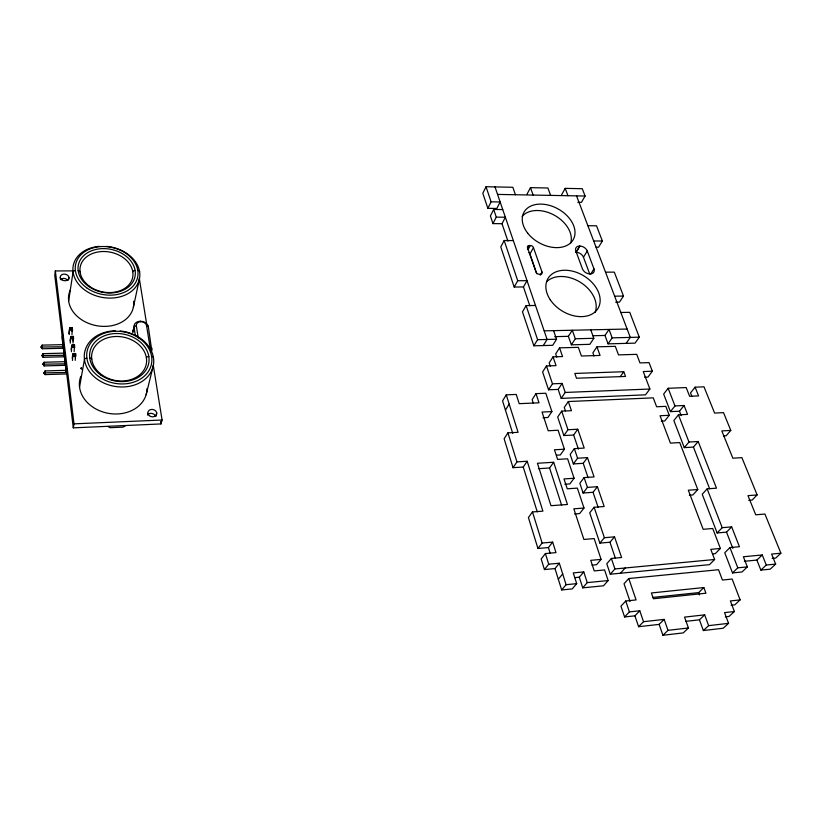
<?xml version="1.0" encoding="UTF-8"?>
<svg xmlns="http://www.w3.org/2000/svg" width="822" height="822" viewBox="0 0 822 822"><rect width="100%" height="100%" fill="white"/><g stroke="black" fill="none" stroke-linecap="round" stroke-linejoin="round"><path stroke-width="1.23" d="M81.47 367.876L81.491 369.15L80.988 367.886M63.818 348.251L42.22 348.754L41.151 347.357L42.179 345.117L63.777 344.623M41.984 346.617L42.179 345.117L42.22 348.754M64.856 356.748L43.176 357.303L42.107 355.905L43.134 353.655L64.804 353.111M42.939 355.145L43.134 353.655L43.176 357.303L42.939 355.145L42.056 355.433M73.168 270.88L55.351 270.941L54.766 275.278L73.292 427.851L161.02 423.936L162.078 420.021L153.324 365.585M65.894 365.307L44.141 365.924L44.1 362.255L43.011 364.043L43.895 363.745L44.1 362.255L65.842 361.659M43.895 363.745L44.141 365.924L43.104 364.197L66.109 363.827M67.065 373.938L45.107 374.606L44.028 373.198L45.076 370.928L66.89 370.28M45.107 374.606L45.076 370.928M60.17 278.247L60.283 277.435M68.565 279.819L68.647 279.285M68.688 279.007L68.925 277.394M62.657 334.492L62.112 338.068L66.212 371.821L66.777 368.297M68.647 300.862L73.066 271.969A2.147 1.284 -5.3 0 1 75.398 270.664M68.791 333.568L69.675 327.968L72.408 327.927L71.956 334.544M69.243 334.595L69.675 327.968L72.408 327.927L71.874 331.276M70.034 340.986L70.754 336.527L73.487 336.465L73.035 343.082M70.312 343.144L70.754 336.527L73.487 336.465L72.768 340.925M71.113 349.586L71.833 345.148L74.576 345.086L74.124 351.693M71.38 351.765L71.833 345.148L74.576 345.086M72.192 358.248L72.922 353.84L75.675 353.768L75.213 360.375M72.47 360.447L72.922 353.84L75.675 353.768L75.121 357.077M79.539 387.1L84.45 359.44A2.23 1.223 -6.7 0 1 86.885 358.145M73.292 427.851L74.001 423.854L55.351 270.941M133.359 307.264L139.442 278.946M151.125 351.395L151.515 349.782M151.597 349.453L148.35 326.868A7.275 5.692 12.4 0 0 140.285 321.248L140.829 321.69A5.199 4.069 12.5 0 1 146.583 325.707A2.076 1.171 -8.1 0 1 148.35 326.868M146.121 394.755L153.354 365.451M147.57 414.535L147.888 413.302M155.81 416.384L156.714 412.932M515.435 194.742L512.825 187.282L486.018 186.728L482.812 193.273L487.847 208.326L496.837 208.459L500.146 201.965L491.104 201.822L487.847 208.326M502.745 209.579L493.683 209.446L490.395 215.939L492.964 223.605L502.006 223.697L505.366 217.244L496.272 217.131L492.964 223.605M527.056 194.095L530.457 187.642L547.914 188.002L550.627 195.389M513.339 240.589L504.163 240.538L500.773 246.949L514.192 287.042L523.45 286.96L527.036 280.682L517.726 280.744L514.192 287.042M527.457 248.686L529.214 245.511L530.324 245.511A2.692 1.891 28.8 0 1 533.478 247.628L542.037 272.082L540.218 275.216M527.971 249.754L530.324 245.511M561.632 194.742L565.187 188.361L582.284 188.711L585.1 196.026L581.431 202.356L577.784 202.304M536.787 273.716L529.933 253.967L533.478 247.628M535.502 305.476L526.111 305.609L522.484 311.846L533.848 345.805L552.713 345.312L556.556 339.219L553.596 330.65M590.751 274.034L593.967 268.876L587.257 250.987A6.319 4.367 30.3 0 0 579.839 246.055L576.088 252.313A6.288 4.357 30.3 0 1 583.466 257.224L589.662 273.88M576.088 252.313L579.839 246.055M583.466 257.224L587.257 250.987M533.848 345.805L537.598 339.681L526.111 305.609M543.023 417.73L547.925 417.494L551.901 411.596L545.787 393.245L535.995 393.635L539.006 402.811L519.185 403.664L516.237 394.437L506.26 394.848L502.561 400.869L512.702 433.317M587.884 225.721L596.525 225.803L602.372 241.021L598.529 247.247L596.063 247.237M543.311 345.559L547.103 339.445L494.998 186.913M505.438 410.096L509.178 404.095M644.592 377.206L647.983 377.082L652.349 371.225L649.051 362.625L639.978 362.913L636.731 354.344L618.493 354.888L615.318 346.339L596.936 346.843L600.06 355.443L581.411 355.998L578.349 347.346L559.546 347.85L562.556 356.553L553.052 356.84L556.052 365.636L546.455 365.944L542.612 371.986L548.562 389.792L558.169 389.412L562.135 383.442L552.487 383.812L548.562 389.792M553.052 356.84L549.188 362.892L550.298 366.18M559.546 347.85L555.672 353.922L556.792 357.169M571.372 344.819L568.382 336.332L572.287 330.238L575.308 338.756L571.372 344.819L589.816 344.336L593.833 338.304L590.761 329.838M506.26 394.848L518.076 432.321L507.914 432.845L504.122 438.753L513.041 467.677L523.244 467.04L527.19 461.255L516.935 461.882L513.041 467.677M535.995 393.635L532.142 399.615L533.262 403.047M605.516 272.164L614.311 272.133L623.497 296.074L619.449 302.147L615.657 302.198M652.349 371.225L643.256 371.554L649.894 389.022L645.496 394.827L561.21 398.393L565.217 392.454L562.135 383.442M596.936 346.843L592.888 352.844L594.039 356.06M604.971 335.458L609.04 329.437L612.164 337.852L608.064 343.853L604.971 335.458L592.847 335.746M568.321 401.537L571.444 410.692L561.703 411.144L557.676 417.031L563.882 435.557L573.633 435.033L577.774 429.228L584.216 448.072L574.352 448.648L570.18 454.391L573.376 463.927L583.219 463.31L587.473 457.618L594.07 476.924L584.113 477.592L579.829 483.223L583.096 493.005L593.042 492.296L597.409 486.706L604.17 506.506L594.121 507.266L589.723 512.794L599.865 543.106L609.965 542.232L614.537 536.848L621.596 557.511L611.383 558.446L606.78 563.758L610.273 574.208L709.489 564.652L714.626 559.494L710.773 549.343L720.391 548.469L712.725 528.495L703.17 529.306L688.322 490.22L697.765 489.532L679.743 442.575L670.433 443.109L660.045 415.747L669.262 415.295L665.83 406.345L656.634 406.767L653.254 397.858L568.321 401.537L564.282 407.445L565.444 410.866M626.107 343.38L630.299 337.41L576.551 195.872M563.882 435.557L567.971 429.742L577.774 429.228M620.826 312.483L629.744 312.329L639.28 337.184L635.057 343.144L608.064 343.853M538.4 468.704L549.579 467.995L553.668 462.262L567.447 504.482L550.987 505.705L537.434 463.259L553.668 462.262M70.939 328.183L69.952 330.125L72.675 330.074L71.555 328.173M72.017 336.743L71.021 338.695L73.764 338.633L72.634 336.732M73.107 345.374L72.11 347.326L74.853 347.264L73.723 345.353M74.196 354.066L73.199 356.039L75.953 355.967L74.823 354.056M551.901 411.596L542.047 412.048L548.192 430.759L558.107 430.245L564.426 449.213L560.306 454.977L556.586 455.193M620.24 376.64L623.775 371.729L625.521 376.445L576.479 378.233L574.814 373.445L623.775 371.729M527.19 461.255L542.91 511.14L532.481 511.931L528.402 517.521L537.937 548.48L548.418 547.565L552.672 542.119L555.98 552.62L545.407 553.555L541.174 558.97L544.431 569.554L554.984 568.577L559.32 563.214L566.091 584.699L561.673 589.96L554.984 568.577M573.376 463.927L577.578 458.214L587.473 457.618M564.426 449.213L554.439 449.788L557.604 459.416L567.622 458.81L574.095 478.26L569.862 483.901L564.848 484.25M537.937 548.48L542.13 543.013L552.672 542.119M583.096 493.005L587.422 487.405L597.409 486.706M723.545 435.917L726.103 435.773L730.789 430.43L723.524 412.634L714.606 413.076L704.002 386.823L695.104 387.183L698.587 395.896L689.627 396.286L686.164 387.552L668.132 388.282L663.652 394.057L670.423 411.637L679.475 411.206L684.068 405.503L687.562 414.401L678.438 414.843L673.845 420.535L684.284 447.63L693.439 447.096L698.186 441.517L716.486 488.176L707.146 488.854L702.235 494.269L717.123 532.954L726.525 532.132L731.662 526.881L739.44 546.722L729.936 547.586L724.757 552.774L732.515 572.924L742.019 571.978L747.342 566.892L743.376 556.761L762.251 554.973L766.279 565.033L760.864 570.098L756.887 560.08L762.251 554.973M574.095 478.26L564.005 478.928L567.252 488.802L577.363 488.104L584 508.037L579.654 513.565L574.599 513.956M544.431 569.554L548.706 564.19L559.32 563.214M670.423 411.637L674.975 405.924L684.068 405.503M669.262 415.295L664.71 420.998L661.268 421.172M695.104 387.183L690.511 392.926L691.795 396.173M558.313 579.222L562.69 573.91M599.865 543.106L604.386 537.711L614.537 536.848M684.284 447.63L688.99 442.041L698.186 441.517M579.294 577.198L583.774 571.907L587.247 582.613L582.726 587.853L579.294 577.198L574.65 577.65M583.774 571.907L573.263 572.903L576.705 583.651L572.225 588.901L561.673 589.96M584 508.037L573.828 508.808L583.897 539.458L594.172 538.585L601.098 559.392L596.546 564.704L591.974 565.135M610.273 574.208L614.918 568.958L714.626 559.494M601.098 559.392L590.751 560.337L594.224 570.92L604.602 569.934L608.146 580.568L603.512 585.788L582.726 587.853M620.476 573.232L625.172 567.981M697.765 489.532L692.895 494.957L689.37 495.224M731.107 605.259L734.755 604.858L740.129 599.885L732.135 579.058L722.435 580.044L718.52 569.718L628.779 578.534L624.032 583.743L630.042 601.468M628.779 578.534L636.084 599.926L625.737 601.016L620.959 606.133L624.576 616.952L634.913 615.822L639.783 610.767L643.523 621.699L638.602 626.703L634.913 615.822M624.576 616.952L629.405 611.887L639.783 610.767M717.123 532.954L722.219 527.683L731.662 526.881M730.789 430.43L721.819 430.913L732.854 458.214L741.896 457.638L757.124 494.936L752.151 500.064L748.739 500.321M720.391 548.469L715.253 553.658L712.859 553.884M659.131 624.381L664.166 619.387L667.998 630.34L662.922 635.272L659.131 624.381L638.602 626.703M652.843 597.419L698.679 592.611L703.838 587.545L705.944 593.217L653.387 598.745L651.373 592.97L703.838 587.545M732.515 572.924L737.796 567.827L747.342 566.892M704.67 614.856L699.44 619.809L703.355 630.556L708.636 625.645L704.67 614.856L684.541 617.106L688.446 627.977L683.267 632.899L662.922 635.272M757.124 494.936L747.979 495.635L755.726 514.798L764.922 514.048L780.9 553.206L775.67 558.097L772.197 558.436M780.9 553.206L771.601 554.079L775.649 564.108L770.204 569.173L760.864 570.098M740.129 599.885L730.368 600.944L734.395 611.527L729.011 616.459L725.343 616.88M734.395 611.527L724.542 612.626L728.569 623.343L723.196 628.234L703.355 630.556M125.324 425.919L122.94 427.132L110.169 427.707L108.268 426.68M43.977 372.715L44.861 372.407M667.998 630.34L688.446 627.977M708.636 625.645L728.569 623.343M685.671 621.37L699.44 619.809M643.523 621.699L664.166 619.387M566.091 584.699L576.705 583.651M587.247 582.613L608.146 580.568M766.279 565.033L775.649 564.108M744.362 561.292L756.887 560.08M74.001 423.854L162.078 420.021M565.217 392.454L649.894 389.022M67.291 372.458L44.069 372.88M80.967 368.523L81.501 368.513M537.598 339.681L556.556 339.219M575.308 338.756L593.833 338.304M612.164 337.852L639.28 337.184M74.257 354.549L74.874 354.529M65.072 355.258L42.148 355.587M73.168 345.846L73.785 345.836M64.034 346.75L41.192 347.038M554.747 336.65L568.382 336.332M544.174 330.855L627.114 329.036M72.079 337.215L72.696 337.205M71 328.656L71.617 328.646M614.64 296.177L623.497 296.074M593.679 240.98L602.372 241.021M497.567 194.413L585.1 196.026M679.475 411.206L681.202 415.634M693.439 447.096L709.663 488.813M726.525 532.132L732.854 548.408M668.132 388.282L674.975 405.924M678.438 414.843L688.99 442.041M707.146 488.854L722.219 527.683M729.936 547.586L737.796 567.827M565.187 188.361L567.951 195.708M698.679 592.611L699.512 594.871M530.457 187.642L533.129 195.071M502.006 223.697L507.924 241.154M523.45 286.96L529.83 305.805M558.169 389.412L561.21 398.393M573.633 435.033L578.411 449.12M583.219 463.31L588.11 477.746M593.042 492.296L598.159 507.38M609.965 542.232L615.298 557.963M486.018 186.728L491.104 201.822M493.683 209.446L496.272 217.131M504.163 240.538L517.726 280.744M546.455 365.944L552.487 383.812M561.703 411.144L567.971 429.742M574.352 448.648L577.578 458.214M584.113 477.592L587.422 487.405M594.121 507.266L604.386 537.711M611.383 558.446L614.918 568.958M625.737 601.016L629.405 611.887M549.579 467.995L561.642 505.242M523.244 467.04L537.259 511.88M548.418 547.565L550.237 553.381M507.914 432.845L516.935 461.882M532.481 511.931L542.13 543.013M545.407 553.555L548.706 564.19M139.288 278.237L146.614 323.806M146.583 325.707L150.056 347.346A5.251 4.151 12.4 0 1 150.036 348.579M160.609 421.419L161.02 423.936M140.819 321.69A5.199 4.069 12.5 0 0 136.36 325.892L138.24 337.955M135.342 335.571L134.037 327.135A7.275 5.692 12.4 0 1 140.285 321.248M41.141 346.565L41.151 347.357M42.097 355.114L42.107 355.905M43.052 363.725L43.063 364.516M44.018 372.397L44.028 373.198M522.134 216.361A28.03 19.379 28.9 0 1 554.264 215.159A28.03 19.379 28.9 0 1 570.776 242.911M546.722 281.689A28.986 20.612 31 0 1 580.681 282.48A28.986 20.612 31 0 1 595.077 312.432M593.967 268.876A6.381 4.439 30.9 0 1 590.217 273.932L589.97 273.932A6.381 4.439 30.9 0 1 582.459 268.917L575.821 250.967A6.319 4.367 30.3 0 1 579.592 246.045M528.936 252.642A2.682 1.891 28.8 0 1 529.933 253.967M542.037 272.082A2.723 1.932 29.5 0 1 540.342 274.25L539.222 274.25A2.733 1.932 29.5 0 1 536.026 272.103L527.519 247.607A2.692 1.891 28.7 0 1 529.214 245.511M147.426 414.987A4.47 3.668 12.1 0 1 151.834 413.435A4.47 3.668 12.1 0 1 155.564 416.384M60.386 279.634A4.346 3.309 9.3 0 1 67.794 280.425M137.798 270.448A2.086 1.254 -7.4 0 1 139.586 271.712M106.398 246.374A33.764 25.574 11.4 0 1 136.462 285.984A33.764 25.574 11.4 0 1 79.991 285.82A33.764 25.574 11.4 0 1 99.4 246.353M78.162 270.664A2.137 1.274 -5.4 0 1 80.083 271.938M132.784 271.743A2.096 1.254 -7.3 0 1 135.116 270.459M133.678 301.253A32.88 25.307 10.7 0 1 96.801 325.728A32.88 25.307 10.7 0 1 70.404 289.858M151.608 356.429A2.168 1.192 -8.5 0 1 153.447 357.591M120.084 330.958A34.976 27.825 10.9 0 1 149.357 374.585A34.976 27.825 10.9 0 1 90.05 372.366A34.976 27.825 10.9 0 1 115.214 330.783M89.762 358.073A2.23 1.212 -6.8 0 1 91.735 359.245M146.398 357.786A2.178 1.192 -8.4 0 1 148.833 356.512M147.056 388.467A34.031 27.465 10.1 0 1 108.227 413.312A34.031 27.465 10.1 0 1 80.792 376.384M151.279 351.569A7.336 5.816 12.4 0 0 151.834 348.487A2.096 1.151 -8.4 0 0 150.056 347.346M134.664 327.999A7.244 5.682 12.3 0 0 132.887 332.376L134.037 327.135A2.076 1.171 -7.8 0 1 136.36 325.892M527.683 233.15A28.195 19.399 28.9 0 0 573.026 239.983A28.195 19.399 28.9 0 0 545.181 204.462A28.195 19.399 28.9 0 0 527.683 233.15M550.237 299.732A29.15 20.642 31 0 0 597.204 309.627A29.15 20.642 31 0 0 571.588 270.952A29.15 20.642 31 0 0 550.237 299.732M149.316 415.675A4.49 3.678 12.2 0 0 156.663 414.196A4.49 3.678 12.2 0 0 150.929 409.5A4.49 3.678 12.2 0 0 149.316 415.675M61.907 279.84A4.367 3.309 9.4 0 0 68.904 278.206A4.367 3.309 9.4 0 0 63.006 274.219A4.367 3.309 9.4 0 0 61.907 279.84M86.598 287.762A31.668 23.972 11.4 0 0 137.593 277.497A31.668 23.972 11.4 0 0 95.712 247.247A31.668 23.972 11.4 0 0 86.598 287.762M89.495 286.313A26.746 20.252 11.4 0 0 132.599 277.692A26.746 20.252 11.4 0 0 97.294 252.107A26.746 20.252 11.4 0 0 89.495 286.313M88.601 286.395A28.904 21.875 11.4 0 0 134.972 276.654A28.904 21.875 11.4 0 0 96.431 249.323A28.904 21.875 11.4 0 0 88.601 286.395M98.63 376.476A32.808 26.078 10.9 0 0 151.454 364.095A32.808 26.078 10.9 0 0 107.795 332.242A32.808 26.078 10.9 0 0 98.63 376.476M101.609 374.657A27.701 22.04 10.9 0 0 146.244 364.259A27.701 22.04 10.9 0 0 109.449 337.297A27.701 22.04 10.9 0 0 101.609 374.657M100.705 374.945A29.941 23.807 10.9 0 0 148.731 363.232A29.941 23.807 10.9 0 0 108.555 334.472A29.941 23.807 10.9 0 0 100.705 374.945"/></g></svg>
